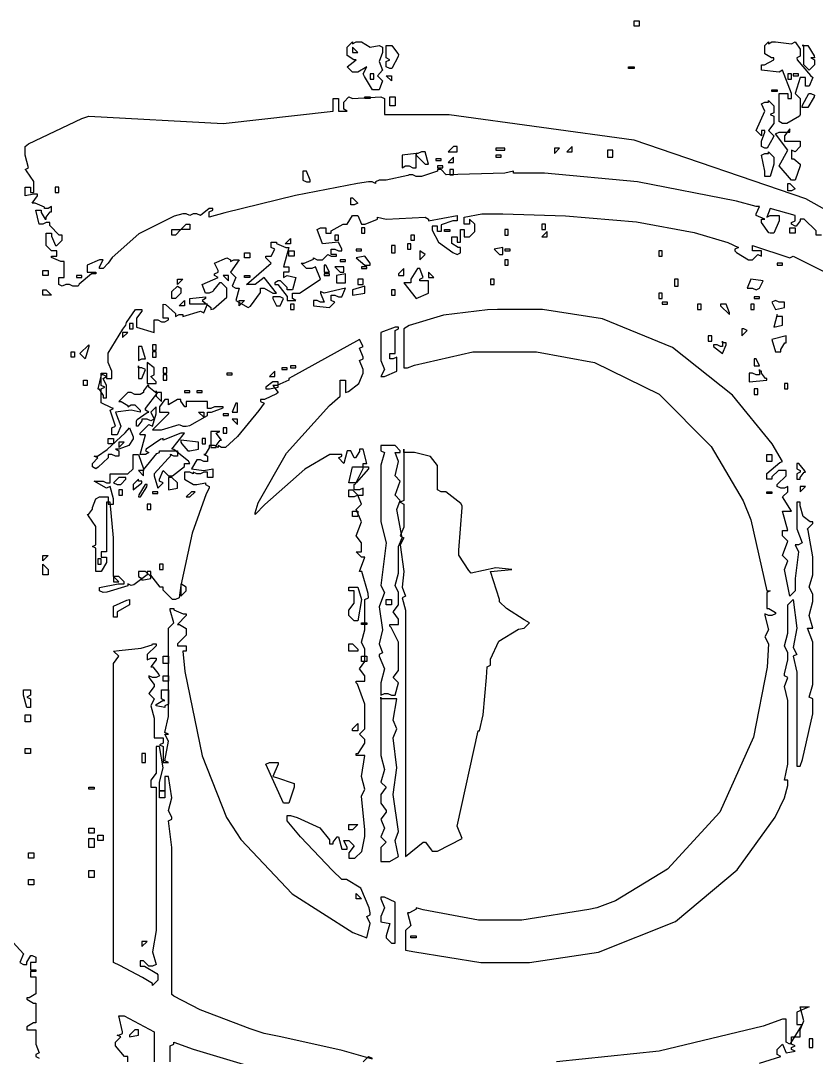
# Model space of a CAD drawing. Extents: x 97 to 264, y 28 to 329.
# Drawn here: x 134.57 to 150.43, y 189.25 to 209.9 of the extents above; entities that cross this region are included whole.
import ezdxf

# ---------------------------------------------------------------- set-up
doc = ezdxf.new("R2010")
doc.units = 0
doc.header["$MEASUREMENT"] = 0

msp = doc.modelspace()

# ---------------------------------------------------------------- linework, layer by layer
at = {"color": 32}
for points in [[(146.792, 209.903), (146.896, 209.903), (146.896, 209.797), (146.792, 209.797), (146.792, 209.903)], [(141.181, 209.48), (141.181, 209.444), (141.252, 209.48), (141.358, 209.48), (141.534, 209.374), (141.71, 209.41), (141.781, 209.374), (141.781, 209.267), (141.71, 209.091), (141.781, 208.915), (141.676, 208.808), (141.781, 208.704), (141.71, 208.528), (141.64, 208.528), (141.578, 208.528), (141.42, 208.792), (141.394, 208.844), (141.464, 208.985), (141.288, 208.88), (141.181, 208.88), (141.075, 208.985), (141.252, 209.127), (141.207, 209.127), (141.075, 209.207), (141.075, 209.233), (141.075, 209.374), (141.181, 209.48)], [(149.472, 209.48), (149.472, 209.444), (149.542, 209.48), (149.614, 209.48), (149.931, 209.444), (150.001, 209.48), (150.107, 209.338), (150.107, 209.197), (150.037, 209.161), (150.045, 209.127), (150.309, 208.81), (150.354, 208.774), (150.283, 208.598), (150.213, 208.598), (150.213, 208.774), (150.107, 208.774), (150.001, 208.456), (150.107, 208.351), (150.107, 208.033), (150.089, 207.998), (149.837, 207.856), (149.754, 207.856), (149.684, 207.892), (149.684, 208.456), (149.86, 208.456), (149.86, 208.351), (149.931, 208.351), (149.931, 208.456), (149.754, 208.915), (149.684, 208.88), (149.331, 208.915), (149.331, 209.021), (149.392, 209.021), (149.578, 209.127), (149.578, 209.161), (149.534, 209.161), (149.401, 209.241), (149.401, 209.267), (149.401, 209.41), (149.472, 209.48)], [(141.181, 209.374), (141.181, 209.267), (141.288, 209.267), (141.181, 209.374)], [(141.853, 209.41), (141.923, 209.41), (141.967, 209.41), (142.081, 209.259), (142.099, 209.233), (142.089, 209.189), (141.964, 208.951), (141.923, 208.951), (141.853, 208.985), (141.853, 209.091), (141.923, 209.127), (141.853, 209.161), (141.853, 209.41)], [(150.143, 209.41), (150.213, 209.41), (150.257, 209.41), (150.38, 209.205), (150.39, 209.161), (150.319, 209.161), (150.39, 209.127), (150.39, 209.021), (150.283, 208.915), (150.177, 209.021), (150.177, 209.41), (150.143, 209.41)], [(141.534, 208.738), (141.604, 208.738), (141.604, 208.844), (141.534, 208.844), (141.534, 208.738)], [(146.685, 208.985), (146.792, 208.985), (146.792, 208.951), (146.685, 208.951), (146.685, 208.985)], [(149.86, 208.738), (149.931, 208.738), (149.931, 208.844), (149.86, 208.844), (149.86, 208.738)], [(149.967, 208.808), (150.071, 208.808), (150.071, 208.844), (149.967, 208.844), (149.967, 208.808)], [(141.853, 208.808), (141.957, 208.808), (141.957, 208.704), (141.853, 208.808)], [(149.542, 208.528), (149.648, 208.528), (149.648, 208.492), (149.542, 208.492), (149.542, 208.528)], [(150.319, 208.456), (150.39, 208.421), (150.38, 208.387), (150.254, 208.175), (150.213, 208.175), (150.143, 208.175), (150.151, 208.219), (150.276, 208.456), (150.319, 208.456)], [(141.428, 208.385), (141.534, 208.385), (141.534, 208.351), (141.428, 208.351), (141.428, 208.385)], [(141.923, 208.385), (142.029, 208.385), (142.029, 208.209), (141.923, 208.209), (141.923, 208.385)], [(149.472, 208.315), (149.578, 208.209), (149.578, 208.069), (149.508, 208.033), (149.578, 207.998), (149.578, 207.856), (149.472, 207.716), (149.578, 207.61), (149.568, 207.575), (149.443, 207.363), (149.401, 207.363), (149.331, 207.397), (149.331, 207.504), (149.401, 207.68), (149.401, 207.716), (149.331, 207.716), (149.331, 207.61), (149.225, 207.716), (149.401, 208.103), (149.331, 208.245), (149.401, 208.279), (149.472, 208.279), (149.472, 208.315)], [(149.895, 207.75), (149.79, 207.61), (149.79, 207.504), (150.107, 207.504), (150.107, 207.397), (150.001, 207.293), (149.931, 207.327), (149.931, 207.151), (149.975, 207.151), (150.107, 207.046), (150.107, 207.01), (150.001, 206.728), (149.931, 206.728), (149.684, 207.01), (149.86, 207.327), (149.614, 207.646), (149.684, 207.68), (149.895, 207.68), (149.895, 207.75)], [(143.087, 207.293), (143.264, 207.293), (143.264, 207.397), (143.192, 207.397), (143.087, 207.293)], [(145.451, 207.293), (145.557, 207.293), (145.557, 207.397), (145.451, 207.293)], [(142.169, 207.221), (142.169, 206.974), (142.24, 207.01), (142.31, 207.01), (142.382, 206.974), (142.452, 206.974), (142.452, 207.257), (142.169, 207.221)], [(142.452, 207.221), (142.628, 207.045), (142.699, 207.045), (142.628, 207.293), (142.558, 207.293), (142.486, 207.257), (142.452, 207.257), (142.452, 207.221)], [(143.087, 207.081), (143.192, 207.081), (143.192, 207.187), (143.087, 207.081)], [(144.04, 207.363), (144.04, 207.327), (144.216, 207.327), (144.216, 207.363), (144.04, 207.363)], [(144.04, 207.187), (144.146, 207.187), (144.146, 207.221), (144.04, 207.221), (144.04, 207.187)], [(145.204, 207.363), (145.204, 207.257), (145.308, 207.363), (145.204, 207.363)], [(146.262, 207.187), (146.367, 207.187), (146.367, 207.327), (146.262, 207.327), (146.262, 207.187)], [(149.472, 207.293), (149.578, 207.187), (149.578, 207.045), (149.508, 206.798), (149.401, 206.798), (149.401, 206.904), (149.331, 207.221), (149.401, 207.257), (149.472, 207.257), (149.472, 207.293)], [(142.839, 207.117), (142.945, 207.117), (142.945, 207.151), (142.839, 207.151), (142.839, 207.117)], [(142.875, 206.974), (142.981, 206.974), (142.981, 207.01), (142.875, 207.01), (142.875, 206.974)], [(140.193, 206.904), (140.193, 206.728), (140.265, 206.692), (140.335, 206.692), (140.335, 206.728), (140.265, 206.904), (140.193, 206.904)], [(143.122, 206.834), (143.192, 206.834), (143.192, 206.94), (143.122, 206.94), (143.122, 206.834)], [(135.254, 206.587), (135.254, 206.481), (135.326, 206.481), (135.326, 206.587), (135.254, 206.587)], [(149.895, 206.658), (150.001, 206.551), (149.931, 206.515), (149.86, 206.515), (149.86, 206.658), (149.895, 206.658)], [(141.181, 206.375), (141.288, 206.269), (141.217, 206.235), (141.147, 206.235), (141.147, 206.375), (141.181, 206.375)], [(137.583, 205.74), (137.76, 205.74), (137.654, 205.633), (137.583, 205.633), (137.583, 205.74)], [(137.866, 205.846), (137.936, 205.846), (137.936, 205.74), (137.76, 205.74), (137.866, 205.846)], [(141.358, 205.669), (141.428, 205.669), (141.428, 205.776), (141.358, 205.776), (141.358, 205.669)], [(143.015, 205.74), (143.122, 205.74), (143.122, 205.705), (143.015, 205.705), (143.015, 205.74)], [(144.216, 205.633), (144.286, 205.633), (144.286, 205.74), (144.216, 205.74), (144.216, 205.633)], [(144.956, 205.74), (145.028, 205.74), (145.028, 205.846), (144.956, 205.846), (144.956, 205.74)], [(149.895, 205.776), (150.001, 205.776), (150.001, 205.669), (149.895, 205.669), (149.895, 205.776)], [(139.947, 205.563), (139.947, 205.457), (139.84, 205.457), (139.947, 205.563)], [(140.829, 205.529), (140.899, 205.529), (140.899, 205.633), (140.829, 205.633), (140.829, 205.529)], [(142.346, 205.529), (142.416, 205.529), (142.416, 205.633), (142.346, 205.633), (142.346, 205.529)], [(144.956, 205.599), (145.062, 205.599), (145.062, 205.705), (144.956, 205.599)], [(139.912, 205.317), (140.017, 205.317), (140.017, 205.21), (139.912, 205.21), (139.912, 205.317)], [(141.252, 205.353), (141.252, 205.317), (141.358, 205.317), (141.358, 205.353), (141.252, 205.353)], [(141.957, 205.281), (142.029, 205.281), (142.029, 205.423), (141.957, 205.423), (141.957, 205.281)], [(142.276, 205.457), (142.276, 205.353), (142.346, 205.353), (142.346, 205.457), (142.276, 205.457)], [(142.522, 205.317), (142.522, 205.14), (142.628, 205.246), (142.522, 205.317)], [(144.004, 205.353), (144.11, 205.246), (144.18, 205.246), (144.18, 205.387), (144.004, 205.353)], [(144.216, 205.317), (144.322, 205.317), (144.322, 205.353), (144.216, 205.353), (144.216, 205.317)], [(147.285, 205.21), (147.355, 205.21), (147.355, 205.317), (147.285, 205.317), (147.285, 205.21)], [(139.03, 205.281), (139.135, 205.281), (139.135, 205.176), (139.03, 205.176), (139.03, 205.281)], [(140.935, 205.104), (141.041, 205.104), (141.041, 205.14), (140.935, 205.14), (140.935, 205.104)], [(141.252, 205.176), (141.428, 205.034), (141.534, 205.034), (141.534, 205.07), (141.428, 205.21), (141.252, 205.176)], [(144.216, 205.034), (144.286, 205.034), (144.286, 205.14), (144.216, 205.14), (144.216, 205.034)], [(135.008, 204.928), (135.114, 204.928), (135.114, 204.823), (135.008, 204.823), (135.008, 204.928)], [(140.618, 205.034), (140.618, 204.894), (140.722, 204.894), (140.652, 205.034), (140.618, 205.034)], [(140.829, 205), (140.935, 204.894), (141.005, 204.894), (141.005, 205), (140.829, 205)], [(141.358, 204.964), (141.464, 204.964), (141.464, 205), (141.358, 205), (141.358, 204.964)], [(142.099, 204.858), (142.099, 204.823), (142.205, 204.823), (142.205, 204.964), (142.099, 204.858)], [(142.205, 204.681), (142.452, 204.365), (142.699, 204.471), (142.699, 204.717), (142.522, 204.717), (142.522, 204.752), (142.592, 204.788), (142.522, 204.964), (142.478, 204.964), (142.346, 204.753), (142.346, 204.681), (142.205, 204.681)], [(149.648, 205.034), (149.754, 205.034), (149.754, 205.07), (149.648, 205.07), (149.648, 205.034)], [(135.679, 204.788), (135.783, 204.788), (135.783, 204.823), (135.679, 204.823), (135.679, 204.788)], [(137.69, 204.752), (137.796, 204.752), (137.69, 204.647), (137.69, 204.752)], [(138.606, 204.823), (138.712, 204.717), (138.712, 204.823), (138.606, 204.823)], [(139.03, 204.823), (139.135, 204.823), (139.135, 204.788), (139.03, 204.788), (139.03, 204.823)], [(140.618, 204.858), (140.618, 204.823), (140.722, 204.823), (140.722, 204.858), (140.618, 204.858)], [(140.865, 204.823), (140.865, 204.681), (141.041, 204.681), (141.041, 204.858), (140.865, 204.823)], [(141.288, 204.647), (141.394, 204.647), (141.394, 204.752), (141.288, 204.752), (141.288, 204.647)], [(142.699, 204.894), (142.699, 204.788), (142.805, 204.788), (142.699, 204.894)], [(143.933, 204.647), (144.004, 204.647), (144.004, 204.752), (143.933, 204.752), (143.933, 204.647)], [(147.602, 204.611), (147.673, 204.611), (147.673, 204.752), (147.602, 204.752), (147.602, 204.611)], [(149.119, 204.752), (149.049, 204.575), (149.155, 204.575), (149.225, 204.541), (149.295, 204.575), (149.365, 204.717), (149.119, 204.752)], [(135.008, 204.541), (135.078, 204.541), (135.184, 204.435), (135.008, 204.435), (135.008, 204.541)], [(137.69, 204.611), (137.76, 204.575), (137.76, 204.471), (137.654, 204.365), (137.583, 204.365), (137.583, 204.505), (137.69, 204.611)], [(140.618, 204.471), (140.546, 204.505), (140.546, 204.471), (140.618, 204.294), (140.546, 204.294), (140.476, 204.329), (140.406, 204.329), (140.406, 204.222), (140.722, 204.188), (140.829, 204.294), (140.758, 204.329), (140.758, 204.435), (140.829, 204.435), (140.899, 204.399), (140.971, 204.399), (141.041, 204.575), (140.618, 204.471)], [(141.181, 204.541), (141.181, 204.435), (141.428, 204.471), (141.428, 204.611), (141.181, 204.541)], [(141.957, 204.435), (142.029, 204.435), (142.029, 204.541), (141.957, 204.541), (141.957, 204.435)], [(137.83, 204.329), (137.83, 204.222), (137.724, 204.222), (137.83, 204.329)], [(138.924, 204.329), (139.03, 204.329), (138.924, 204.222), (138.924, 204.329)], [(139.594, 204.399), (139.594, 204.365), (139.664, 204.222), (139.736, 204.222), (139.806, 204.365), (139.736, 204.399), (139.594, 204.399)], [(147.285, 204.365), (147.355, 204.365), (147.355, 204.471), (147.285, 204.471), (147.285, 204.365)], [(147.355, 204.258), (147.461, 204.258), (147.461, 204.294), (147.355, 204.294), (147.355, 204.258)], [(149.189, 204.365), (149.295, 204.365), (149.295, 204.399), (149.189, 204.399), (149.189, 204.365)], [(149.542, 204.294), (149.614, 204.152), (149.79, 204.188), (149.79, 204.294), (149.684, 204.294), (149.614, 204.329), (149.542, 204.294)], [(139.947, 204.152), (140.017, 204.152), (140.017, 204.258), (139.947, 204.258), (139.947, 204.152)], [(142.205, 203.765), (142.205, 202.988), (142.276, 202.988), (142.416, 203.042), (143.581, 203.306), (143.969, 203.306), (144.463, 203.306), (144.847, 203.306), (146.003, 203.095), (147.293, 202.464), (148.331, 201.417), (148.966, 200.338), (149.119, 199.955), (149.437, 198.544), (149.508, 198.544), (149.437, 198.508), (149.437, 198.191), (149.481, 198.191), (149.614, 198.112), (149.614, 198.085), (149.542, 198.049), (149.472, 198.049), (149.401, 198.085), (149.401, 198.049), (149.472, 197.768), (149.401, 197.626), (149.472, 197.485), (149.447, 197.019), (149.175, 195.628), (148.501, 194.13), (147.457, 192.996), (146.421, 192.364), (146.05, 192.228), (145.89, 192.194), (144.555, 191.981), (144.11, 191.981), (143.695, 191.981), (142.592, 192.184), (142.452, 192.228), (142.452, 192.202), (142.32, 192.123), (142.276, 192.123), (142.346, 191.875), (142.24, 191.771), (142.24, 191.382), (142.425, 191.347), (143.74, 191.135), (144.18, 191.135), (144.25, 191.135), (144.708, 191.135), (146.083, 191.341), (147.616, 191.955), (148.849, 192.982), (149.604, 194.035), (149.79, 194.417), (149.86, 194.663), (149.86, 194.769), (149.79, 194.769), (149.86, 195.086), (149.86, 196.357), (149.79, 196.638), (149.86, 196.814), (149.79, 196.85), (149.79, 196.886), (149.86, 197.167), (149.86, 197.309), (149.79, 197.449), (149.86, 197.696), (149.86, 198.261), (149.967, 198.367), (150.037, 197.802), (149.967, 197.415), (150.037, 197.273), (149.967, 197.239), (150.037, 196.92), (150.037, 195.05), (150.107, 195.05), (150.151, 195.182), (150.354, 196.089), (150.354, 196.391), (150.283, 196.427), (150.354, 196.674), (150.354, 197.52), (150.247, 197.802), (150.354, 197.802), (150.283, 198.049), (150.354, 198.331), (150.354, 198.473), (150.283, 198.614), (150.354, 198.86), (150.354, 199.037), (150.354, 199.223), (150.265, 199.744), (150.247, 199.778), (150.354, 199.885), (150.354, 199.919), (150.306, 199.919), (150.163, 200.021), (150.107, 200.236), (150.107, 200.308), (150.037, 200.308), (150.037, 199.778), (150.143, 199.496), (150.071, 199.46), (150.001, 199.46), (150.071, 199.319), (150.001, 198.79), (150.001, 198.544), (149.895, 198.438), (149.79, 198.967), (149.86, 199.143), (149.754, 199.249), (149.86, 199.532), (149.754, 199.636), (149.754, 199.742), (149.86, 199.742), (149.754, 200.131), (149.931, 200.131), (149.754, 200.414), (149.86, 200.518), (149.86, 200.624), (149.79, 200.59), (149.718, 200.59), (149.648, 200.624), (149.648, 200.66), (149.824, 200.837), (149.824, 200.943), (149.718, 200.943), (149.674, 200.943), (149.542, 200.811), (149.542, 200.767), (149.437, 200.767), (149.437, 200.801), (149.437, 200.881), (149.701, 201.101), (149.754, 201.119), (149.543, 201.473), (148.755, 202.442), (147.557, 203.39), (146.161, 203.962), (144.967, 204.152), (144.569, 204.152), (144.074, 204.152), (143.871, 204.144), (142.994, 204.039), (142.31, 203.827), (142.205, 203.765)], [(148.06, 204.152), (148.131, 204.152), (148.131, 204.258), (148.06, 204.258), (148.06, 204.152)], [(148.519, 204.258), (148.519, 204.222), (148.696, 204.046), (148.696, 204.082), (148.626, 204.258), (148.519, 204.258)], [(149.119, 204.152), (149.189, 204.152), (149.189, 204.258), (149.119, 204.258), (149.119, 204.152)], [(136.737, 203.765), (136.808, 203.765), (136.808, 203.87), (136.737, 203.87), (136.737, 203.765)], [(149.648, 204.046), (149.578, 203.799), (149.754, 203.835), (149.754, 204.012), (149.648, 204.012), (149.648, 204.046)], [(136.595, 203.693), (136.595, 203.589), (136.701, 203.693), (136.595, 203.693)], [(141.746, 203.693), (141.746, 203.13), (141.817, 202.953), (141.746, 202.811), (141.817, 202.811), (142.063, 202.917), (142.063, 203.2), (141.993, 203.164), (141.923, 203.164), (141.923, 203.27), (142.029, 203.27), (142.029, 203.729), (142.099, 203.765), (142.099, 203.799), (142.029, 203.799), (141.746, 203.693)], [(148.942, 203.765), (148.942, 203.623), (149.049, 203.729), (148.978, 203.765), (148.942, 203.765)], [(148.273, 203.517), (148.343, 203.517), (148.343, 203.623), (148.273, 203.623), (148.273, 203.517)], [(148.555, 203.517), (148.555, 203.412), (148.519, 203.412), (148.449, 203.447), (148.379, 203.447), (148.379, 203.412), (148.555, 203.27), (148.626, 203.447), (148.626, 203.483), (148.555, 203.483), (148.555, 203.517)], [(149.542, 203.553), (149.614, 203.306), (149.718, 203.306), (149.718, 203.35), (149.797, 203.483), (149.824, 203.483), (149.824, 203.623), (149.542, 203.553)], [(135.573, 203.306), (135.643, 203.306), (135.643, 203.2), (135.573, 203.2), (135.573, 203.306)], [(135.926, 203.447), (135.926, 203.412), (135.855, 203.164), (135.749, 203.27), (135.926, 203.447)], [(136.914, 203.412), (136.914, 203.13), (136.984, 203.164), (137.054, 203.164), (136.984, 203.412), (136.914, 203.412)], [(137.195, 203.34), (137.267, 203.34), (137.267, 203.447), (137.195, 203.447), (137.195, 203.34)], [(137.195, 203.2), (137.267, 203.2), (137.267, 203.306), (137.195, 203.306), (137.195, 203.2)], [(137.09, 203.094), (137.09, 202.671), (137.267, 202.671), (137.267, 202.707), (137.16, 202.811), (137.231, 202.847), (137.231, 202.988), (137.09, 203.094)], [(149.189, 203.164), (149.189, 203.024), (149.295, 203.024), (149.225, 203.164), (149.189, 203.164)], [(136.172, 202.847), (136.102, 202.565), (136.128, 202.565), (136.208, 202.432), (136.208, 202.388), (136.278, 202.388), (136.278, 202.635), (136.208, 202.777), (136.278, 202.811), (136.208, 202.847), (136.172, 202.847)], [(136.914, 203.024), (136.914, 202.777), (136.984, 202.777), (137.054, 202.953), (136.984, 202.988), (136.914, 202.988), (136.914, 203.024)], [(137.407, 202.883), (137.477, 202.883), (137.477, 202.988), (137.407, 202.988), (137.407, 202.883)], [(137.407, 202.741), (137.477, 202.741), (137.477, 202.847), (137.407, 202.847), (137.407, 202.741)], [(138.678, 202.847), (138.782, 202.847), (138.782, 202.883), (138.678, 202.883), (138.678, 202.847)], [(139.524, 202.811), (139.63, 202.811), (139.63, 202.917), (139.524, 202.811)], [(139.77, 202.953), (139.876, 202.953), (139.876, 202.988), (139.77, 202.988), (139.77, 202.953)], [(139.947, 202.988), (140.053, 202.988), (140.053, 203.024), (139.947, 203.024), (139.947, 202.988)], [(149.295, 202.953), (149.295, 202.847), (149.225, 202.847), (149.155, 202.883), (149.085, 202.883), (149.085, 202.707), (149.437, 202.741), (149.437, 202.777), (149.41, 202.777), (149.331, 202.883), (149.331, 202.917), (149.295, 202.917), (149.295, 202.953)], [(135.819, 202.741), (135.89, 202.741), (135.89, 202.635), (135.819, 202.635), (135.819, 202.741)], [(139.453, 202.601), (139.453, 202.565), (139.524, 202.565), (139.7, 202.601), (139.7, 202.707), (139.594, 202.707), (139.453, 202.601)], [(149.79, 202.565), (149.86, 202.565), (149.86, 202.671), (149.79, 202.671), (149.79, 202.565)], [(137.267, 202.53), (137.267, 202.424), (137.371, 202.318), (137.371, 202.494), (137.267, 202.494), (137.267, 202.53)], [(137.83, 202.53), (137.83, 202.494), (137.936, 202.494), (137.936, 202.53), (137.83, 202.53)], [(138.077, 202.53), (138.077, 202.494), (138.183, 202.494), (138.183, 202.53), (138.077, 202.53)], [(149.189, 202.565), (149.189, 202.458), (149.261, 202.458), (149.261, 202.565), (149.189, 202.565)], [(137.337, 202.212), (137.337, 202.106), (137.513, 202.106), (137.513, 202.071), (137.195, 201.753), (137.371, 201.753), (137.724, 201.859), (137.796, 201.825), (137.866, 201.825), (137.936, 201.834), (138.289, 202.038), (138.289, 202.106), (138.368, 202.106), (138.606, 202.186), (138.606, 202.212), (138.429, 202.212), (138.359, 202.178), (138.289, 202.178), (138.289, 202.318), (137.866, 202.318), (137.866, 202.212), (137.838, 202.212), (137.76, 202.319), (137.76, 202.354), (137.69, 202.354), (137.513, 202.248), (137.513, 202.354), (137.443, 202.354), (137.337, 202.212)], [(138.854, 202.282), (138.782, 202.106), (138.888, 202.106), (138.888, 202.282), (138.854, 202.282)], [(138.113, 202.106), (138.219, 202.106), (138.219, 202.001), (138.113, 202.106)], [(138.606, 202.035), (138.712, 202.035), (138.712, 202.071), (138.606, 202.071), (138.606, 202.035)], [(138.782, 201.965), (138.888, 201.859), (138.888, 201.965), (138.782, 201.965)], [(136.737, 201.789), (136.808, 201.613), (136.808, 201.57), (136.724, 201.438), (136.521, 201.366), (136.455, 201.366), (136.525, 201.33), (136.525, 201.224), (136.455, 201.224), (136.385, 201.26), (136.313, 201.26), (136.313, 201.19), (136.11, 201.005), (136.066, 200.977), (135.996, 201.013), (135.996, 201.083), (136.102, 201.19), (136.032, 201.224), (136.096, 201.224), (136.291, 201.362), (136.649, 201.693), (136.737, 201.789)], [(138.359, 201.719), (138.359, 201.4), (138.465, 201.4), (138.465, 201.436), (138.544, 201.542), (138.571, 201.542), (138.465, 201.683), (138.535, 201.719), (138.359, 201.719)], [(138.606, 201.683), (138.678, 201.683), (138.678, 201.789), (138.606, 201.789), (138.606, 201.683)], [(136.313, 201.577), (136.419, 201.577), (136.419, 201.472), (136.313, 201.472), (136.313, 201.577)], [(136.525, 201.506), (136.525, 201.4), (136.631, 201.506), (136.525, 201.506)], [(137.76, 201.542), (137.76, 201.506), (137.776, 201.472), (137.896, 201.33), (137.936, 201.33), (138.113, 201.366), (138.113, 201.506), (137.76, 201.542)], [(138.183, 201.472), (138.253, 201.472), (138.253, 201.577), (138.183, 201.577), (138.183, 201.472)], [(141.746, 201.366), (141.746, 201.33), (141.817, 201.296), (141.746, 201.047), (141.746, 199.919), (141.853, 199.496), (141.746, 198.65), (141.817, 198.508), (141.71, 198.225), (141.781, 197.768), (141.71, 197.485), (141.781, 197.309), (141.71, 197.273), (141.71, 197.239), (141.817, 196.99), (141.746, 196.71), (141.746, 196.461), (141.817, 196.497), (141.887, 196.497), (141.957, 196.461), (142.029, 196.461), (142.099, 196.71), (141.993, 196.814), (142.099, 196.956), (142.099, 197.415), (142.099, 197.521), (141.949, 197.812), (141.923, 197.838), (141.923, 197.872), (142.099, 197.872), (142.099, 197.979), (141.993, 198.121), (142.099, 198.261), (142.099, 198.508), (142.029, 198.65), (142.099, 198.896), (142.099, 199.426), (142.169, 199.602), (142.063, 200.165), (142.133, 200.342), (142.029, 200.448), (142.133, 200.731), (142.029, 200.837), (142.099, 201.119), (142.029, 201.296), (142.133, 201.296), (142.133, 201.33), (142.029, 201.436), (141.746, 201.436), (141.746, 201.366)], [(142.205, 201.366), (142.205, 200.342), (142.133, 200.308), (142.205, 200.272), (142.205, 199.813), (142.133, 199.636), (142.205, 199.602), (142.133, 199.46), (142.205, 198.931), (142.169, 198.614), (142.24, 198.438), (142.169, 198.402), (142.24, 198.155), (142.24, 193.252), (142.592, 193.535), (142.637, 193.535), (142.751, 193.384), (142.769, 193.358), (142.875, 193.358), (143.368, 193.605), (143.264, 193.851), (143.687, 195.756), (143.711, 195.756), (143.787, 196.074), (143.853, 196.815), (143.863, 197.026), (143.933, 197.062), (143.933, 197.182), (144.096, 197.538), (144.489, 197.776), (144.603, 197.802), (144.709, 197.908), (144.603, 197.962), (144.25, 198.192), (144.11, 198.325), (144.11, 198.367), (143.933, 198.931), (144.356, 198.967), (144.04, 199.003), (143.545, 198.896), (143.5, 198.95), (143.298, 199.255), (143.298, 199.355), (143.368, 200.201), (143.368, 200.237), (143.342, 200.281), (143.044, 200.518), (142.945, 200.518), (142.875, 200.554), (142.875, 200.977), (142.875, 201.038), (142.737, 201.217), (142.416, 201.296), (142.31, 201.296), (142.205, 201.296), (142.205, 201.366)], [(149.437, 201.26), (149.542, 201.26), (149.542, 201.119), (149.437, 201.119), (149.437, 201.26)], [(141.181, 201.013), (141.5, 201.013), (141.5, 200.977), (141.252, 200.695), (141.111, 200.695), (141.181, 201.013)], [(150.037, 201.083), (150.037, 200.977), (150.107, 200.943), (150.107, 200.907), (150.037, 200.871), (150.037, 200.767), (150.107, 200.767), (150.107, 200.802), (150.186, 200.907), (150.213, 200.907), (150.195, 200.934), (150.075, 201.083), (150.037, 201.083)], [(136.419, 200.695), (136.489, 200.66), (136.561, 200.66), (136.665, 200.767), (136.665, 200.801), (136.525, 200.801), (136.419, 200.695)], [(136.914, 200.767), (136.808, 200.66), (136.808, 200.554), (136.984, 200.695), (136.984, 200.731), (136.914, 200.731), (136.914, 200.767)], [(137.513, 200.801), (137.513, 200.554), (137.69, 200.59), (137.69, 200.695), (137.583, 200.801), (137.513, 200.801)], [(136.914, 200.414), (136.958, 200.414), (137.08, 200.616), (137.09, 200.66), (137.046, 200.66), (136.922, 200.458), (136.914, 200.414)], [(150.107, 200.624), (150.107, 200.518), (150.213, 200.624), (150.107, 200.624)], [(136.525, 200.448), (136.595, 200.448), (136.595, 200.554), (136.525, 200.554), (136.525, 200.448)], [(137.195, 200.484), (137.301, 200.484), (137.301, 200.518), (137.195, 200.518), (137.195, 200.484)], [(137.866, 200.414), (137.936, 200.414), (138.042, 200.518), (137.972, 200.518), (137.866, 200.414)], [(141.111, 200.554), (141.181, 200.554), (141.288, 200.448), (141.217, 200.414), (141.111, 200.414), (141.111, 200.554)], [(149.437, 200.518), (149.542, 200.518), (149.542, 200.484), (149.437, 200.484), (149.437, 200.518)], [(137.09, 200.165), (137.16, 200.165), (137.16, 200.272), (137.09, 200.272), (137.09, 200.165)], [(141.181, 200.131), (141.288, 200.131), (141.288, 200.025), (141.181, 200.025), (141.181, 200.131)], [(135.008, 199.249), (135.114, 199.249), (135.008, 199.143), (135.008, 199.249)], [(136.102, 199.073), (136.172, 199.073), (136.172, 199.179), (136.102, 199.179), (136.102, 199.073)], [(135.008, 199.073), (135.114, 198.967), (135.114, 198.86), (135.008, 198.86), (135.008, 199.073)], [(136.914, 198.931), (136.914, 198.826), (136.984, 198.79), (136.984, 198.754), (137.16, 198.79), (137.16, 198.826), (137.054, 198.931), (136.914, 198.931)], [(137.337, 198.967), (137.407, 198.967), (137.407, 199.073), (137.337, 199.073), (137.337, 198.967)], [(137.76, 198.684), (137.76, 198.438), (137.866, 198.544), (137.866, 198.614), (137.76, 198.684)], [(141.111, 198.614), (141.288, 198.614), (141.358, 198.367), (141.288, 197.944), (141.217, 197.944), (141.111, 198.049), (141.111, 198.155), (141.217, 198.297), (141.217, 198.544), (141.111, 198.544), (141.111, 198.614)], [(136.737, 198.367), (136.737, 198.261), (136.489, 198.121), (136.489, 198.015), (136.419, 198.015), (136.419, 198.191), (136.419, 198.235), (136.683, 198.359), (136.737, 198.367)], [(141.853, 198.367), (141.957, 198.367), (141.957, 198.261), (141.853, 198.261), (141.853, 198.367)], [(141.358, 197.908), (141.464, 197.908), (141.464, 197.872), (141.358, 197.872), (141.358, 197.908)], [(141.111, 197.485), (141.181, 197.485), (141.288, 197.379), (141.288, 197.343), (141.111, 197.343), (141.111, 197.485)], [(137.407, 197.239), (137.513, 197.239), (137.513, 197.097), (137.407, 197.097), (137.407, 197.239)], [(141.358, 197.239), (141.464, 197.239), (141.464, 197.133), (141.358, 197.133), (141.358, 197.239)], [(137.407, 196.85), (137.513, 196.85), (137.513, 196.744), (137.407, 196.744), (137.407, 196.85)], [(134.655, 196.567), (134.761, 196.567), (134.761, 196.461), (134.691, 196.427), (134.761, 196.391), (134.761, 196.215), (134.691, 196.215), (134.621, 196.461), (134.621, 196.567), (134.655, 196.567)], [(137.407, 196.567), (137.513, 196.567), (137.513, 196.285), (137.443, 196.251), (137.443, 196.215), (137.267, 196.251), (137.267, 196.278), (137.399, 196.357), (137.443, 196.357), (137.371, 196.391), (137.371, 196.567), (137.407, 196.567)], [(141.746, 196.427), (141.746, 195.263), (141.817, 194.98), (141.746, 194.733), (141.853, 194.627), (141.746, 194.487), (141.746, 194.31), (141.853, 194.168), (141.853, 194.134), (141.746, 193.992), (141.817, 193.815), (141.746, 193.639), (141.853, 193.535), (141.746, 193.428), (141.746, 193.146), (141.923, 193.146), (142.099, 193.252), (142.029, 193.569), (142.099, 193.745), (141.993, 194.487), (142.063, 195.016), (141.993, 195.615), (142.063, 195.792), (141.993, 195.968), (142.063, 196.391), (141.746, 196.391), (141.746, 196.427)], [(134.655, 196.074), (134.761, 196.074), (134.761, 195.932), (134.655, 195.932), (134.655, 196.074)], [(141.288, 195.898), (141.288, 195.756), (141.181, 195.756), (141.181, 195.792), (141.288, 195.898)], [(134.655, 195.403), (134.761, 195.403), (134.761, 195.298), (134.655, 195.298), (134.655, 195.403)], [(136.984, 195.122), (137.054, 195.122), (137.054, 195.298), (136.984, 195.298), (136.984, 195.122)], [(139.7, 195.122), (139.7, 195.086), (139.594, 194.84), (139.664, 194.823), (140.017, 194.703), (140.017, 194.663), (140.017, 194.627), (139.912, 194.31), (139.806, 194.31), (139.453, 195.086), (139.524, 195.122), (139.7, 195.122)], [(135.926, 194.627), (136.032, 194.627), (136.032, 194.593), (135.926, 194.593), (135.926, 194.627)], [(137.337, 194.557), (137.443, 194.557), (137.443, 194.417), (137.337, 194.417), (137.337, 194.557)], [(135.926, 193.815), (136.032, 193.815), (136.032, 193.711), (135.926, 193.711), (135.926, 193.815)], [(141.111, 193.887), (141.288, 193.887), (141.181, 193.781), (141.111, 193.781), (141.111, 193.887)], [(135.926, 193.605), (136.032, 193.605), (136.032, 193.428), (135.926, 193.428), (135.926, 193.605)], [(136.102, 193.675), (136.208, 193.675), (136.208, 193.569), (136.102, 193.569), (136.102, 193.675)], [(134.725, 193.322), (134.831, 193.322), (134.831, 193.216), (134.725, 193.216), (134.725, 193.322)], [(135.926, 192.969), (136.032, 192.969), (136.032, 192.829), (135.926, 192.829), (135.926, 192.969)], [(134.725, 192.793), (134.831, 192.793), (134.831, 192.687), (134.725, 192.687), (134.725, 192.793)], [(141.252, 192.51), (141.358, 192.404), (141.252, 192.404), (141.252, 192.51)], [(141.746, 192.44), (141.746, 192.404), (141.817, 192.228), (141.746, 192.052), (141.746, 191.947), (141.923, 191.911), (141.853, 191.665), (141.853, 191.629), (141.957, 191.522), (142.029, 191.522), (142.029, 192.3), (142.029, 192.336), (141.817, 192.44), (141.746, 192.44)], [(136.984, 191.558), (136.984, 191.452), (137.09, 191.558), (136.984, 191.558)], [(142.346, 191.665), (142.452, 191.665), (142.452, 191.629), (142.346, 191.629), (142.346, 191.665)], [(136.737, 189.688), (136.737, 189.654), (136.914, 189.688), (136.914, 189.794), (136.842, 189.794), (136.737, 189.688)], [(150.283, 189.442), (150.354, 189.442), (150.354, 189.618), (150.283, 189.618), (150.283, 189.442)]]:
    msp.add_lwpolyline(points, close=True, dxfattribs=at)
for points in [[(150.53, 205.633), (150.424, 205.633), (150.424, 205.714), (150.186, 205.952), (150.107, 205.952), (150.107, 205.917), (150.027, 205.81), (150.001, 205.81), (149.931, 205.846), (149.931, 205.882), (150.001, 205.916), (150.001, 206.022), (149.508, 206.163), (149.437, 205.986), (149.508, 206.022), (149.684, 206.022), (149.684, 205.916), (149.578, 205.669), (149.508, 205.669), (149.48, 205.679), (149.331, 205.884), (149.331, 205.952), (149.401, 205.952), (149.225, 206.022), (149.225, 206.058), (149.295, 206.199), (149.225, 206.199), (148.836, 206.305), (146.862, 206.693), (145.01, 206.868), (144.392, 206.868), (144.392, 206.904), (144.216, 206.868), (143.051, 206.834), (142.945, 206.94), (142.875, 206.94), (142.875, 206.906), (142.557, 206.798), (142.452, 206.798), (142.382, 206.834), (142.31, 206.834), (142.284, 206.817), (141.854, 206.728), (141.71, 206.728), (141.64, 206.692), (141.64, 206.658), (141.57, 206.692), (141.5, 206.692), (141.279, 206.658), (140.045, 206.419), (138.634, 206.074), (138.325, 205.986), (138.325, 206.092), (138.395, 206.128), (138.395, 206.163), (138.325, 206.163), (138.148, 206.022), (138.077, 206.058), (138.006, 206.058), (137.936, 206.022), (137.866, 206.058), (137.796, 206.058), (137.627, 206.006), (136.922, 205.657), (136.391, 205.186), (136.313, 205.07), (136.208, 204.964), (136.136, 204.964), (136.136, 205), (136.208, 205.14), (136.136, 205.14), (135.89, 205.034), (135.89, 204.894), (136.066, 204.894), (136.066, 204.858), (135.978, 204.858), (135.73, 204.655), (135.713, 204.611), (135.607, 204.611), (135.537, 204.647), (135.467, 204.647), (135.396, 204.611), (135.326, 204.647), (135.326, 204.788), (135.431, 204.788), (135.431, 205.104), (135.369, 205.104), (135.184, 205.184), (135.184, 205.21), (135.29, 205.21), (135.29, 205.317), (135.184, 205.317), (135.078, 205.423), (135.078, 205.669), (135.184, 205.669), (135.184, 205.609), (135.263, 205.423), (135.29, 205.423), (135.396, 205.529), (135.396, 205.633), (135.334, 205.633), (135.15, 205.82), (135.15, 205.882), (135.078, 205.882), (135.008, 205.846), (134.938, 205.846), (134.867, 206.128), (134.973, 206.128), (134.973, 206.084), (135.052, 205.952), (135.078, 205.952), (135.078, 205.988), (135.157, 206.092), (135.184, 206.092), (135.184, 206.199), (135.114, 206.163), (135.044, 206.163), (135.044, 206.19), (134.857, 206.269), (134.797, 206.269), (134.902, 206.411), (134.902, 206.445), (134.831, 206.445), (134.655, 206.411), (134.655, 206.587), (134.761, 206.587), (134.761, 206.481), (134.831, 206.481), (134.831, 206.622), (134.831, 206.702), (134.681, 206.914), (134.655, 206.94), (134.725, 206.974), (134.655, 207.221), (134.655, 207.397), (134.725, 207.451), (135.783, 207.954), (135.926, 207.998), (138.606, 207.856), (140.794, 208.103), (140.794, 208.351), (140.899, 208.351), (140.899, 208.103), (141.075, 208.103), (141.005, 208.139), (141.005, 208.279), (141.111, 208.385), (141.181, 208.351), (141.746, 208.385), (141.746, 208.385), (141.817, 208.351), (141.817, 208.033), (141.887, 208.033), (143.111, 208.033), (146.786, 207.531), (150.212, 206.358), (150.813, 206.022)], [(141.578, 189.213), (140.973, 189.381), (139.752, 189.654), (139.417, 189.724), (139.143, 189.812), (138.143, 190.193), (137.618, 190.465), (137.583, 190.5), (137.583, 193.428), (137.513, 193.958), (137.583, 193.992), (137.583, 194.028), (137.513, 194.168), (137.583, 194.417), (137.513, 194.84), (137.443, 194.84), (137.443, 194.557), (137.337, 194.557), (137.337, 194.733), (137.407, 195.016), (137.337, 195.439), (137.267, 195.439), (137.267, 194.91), (137.16, 194.769), (137.16, 194.627), (137.267, 194.627), (137.267, 191.771), (137.195, 191.346), (137.267, 191.099), (137.195, 191.065), (137.124, 191.065), (137.018, 191.17), (136.948, 191.17), (136.948, 191.065), (137.036, 191.065), (137.283, 190.915), (137.301, 190.889), (137.301, 190.783), (137.195, 190.676), (137.195, 190.718), (136.992, 190.84), (136.542, 191.075), (136.419, 191.135), (136.419, 197.097), (136.525, 197.239), (136.419, 197.343), (136.533, 197.353), (136.966, 197.402), (137.185, 197.469), (137.195, 197.485), (137.267, 197.485), (137.267, 197.449), (137.09, 197.273), (137.09, 197.167), (137.16, 197.203), (137.267, 197.203), (137.267, 197.167), (137.16, 197.026), (137.204, 197.026), (137.319, 196.878), (137.337, 196.85), (137.267, 196.814), (137.195, 196.814), (137.124, 196.85), (137.124, 196.814), (137.231, 196.674), (137.231, 196.638), (137.124, 196.497), (137.231, 196.391), (137.16, 196.251), (137.231, 196.004), (137.231, 195.615), (137.407, 195.615), (137.407, 195.509), (137.337, 195.475), (137.407, 195.439), (137.407, 195.122), (137.513, 195.122), (137.443, 195.156), (137.513, 195.545), (137.443, 195.685), (137.513, 195.685), (137.443, 195.721), (137.513, 196.038), (137.513, 197.802), (137.619, 197.908), (137.547, 198.155), (137.547, 198.191), (137.619, 198.191), (137.619, 198.165), (137.804, 198.085), (137.866, 198.085), (137.866, 198.049), (137.69, 197.872), (137.734, 197.872), (137.866, 197.794), (137.866, 197.768), (137.866, 197.662), (137.69, 197.485), (137.69, 197.449), (137.866, 197.449), (137.866, 197.343), (137.796, 197.343), (137.84, 196.938), (138.183, 195.254), (138.668, 194.028), (138.782, 193.851), (138.958, 193.587), (139.977, 192.502), (141.19, 191.735), (141.464, 191.629), (141.534, 191.911), (141.464, 192.052), (141.534, 192.088), (141.534, 192.123), (141.516, 192.229), (141.344, 192.618), (141.063, 192.793), (140.971, 192.793), (140.784, 192.969), (140.145, 193.64), (139.876, 193.959), (139.876, 194.064), (139.947, 194.064), (140.079, 194.029), (140.532, 193.821), (140.722, 193.58), (140.722, 193.499), (140.794, 193.499), (140.794, 193.535), (140.873, 193.639), (140.899, 193.639), (140.971, 193.392), (141.075, 193.392), (141.075, 193.428), (141.005, 193.569), (141.111, 193.569), (141.217, 193.463), (141.111, 193.322), (141.111, 193.216), (141.181, 193.216), (141.228, 193.216), (141.37, 193.348), (141.428, 193.646), (141.428, 193.745), (141.428, 193.781), (141.358, 194.451), (141.428, 194.593), (141.358, 194.84), (141.428, 195.263), (141.252, 195.263), (141.252, 195.298), (141.296, 195.298), (141.428, 195.509), (141.428, 195.579), (141.323, 195.685), (141.428, 195.792), (141.428, 196.144), (141.428, 196.286), (141.278, 196.683), (141.252, 196.71), (141.252, 196.744), (141.428, 196.744), (141.428, 196.85), (141.323, 196.99), (141.428, 197.133), (141.428, 197.379), (141.358, 197.52), (141.428, 197.768), (141.428, 198.367), (141.5, 198.402), (141.49, 198.49), (141.365, 198.931), (141.323, 198.931), (141.428, 199.213), (141.358, 199.213), (141.252, 199.319), (141.358, 199.319), (141.358, 199.496), (141.252, 199.636), (141.358, 199.919), (141.252, 200.165), (141.358, 200.272), (141.288, 200.448), (141.394, 200.448), (141.394, 200.59), (141.323, 200.554), (141.217, 200.554), (141.217, 200.66), (141.243, 200.678), (141.394, 200.983), (141.394, 201.083), (141.464, 201.083), (141.394, 201.366), (141.323, 201.366), (141.323, 201.322), (141.243, 201.19), (141.217, 201.19), (141.147, 201.33), (141.075, 201.33), (141.005, 201.083), (140.899, 201.19), (140.971, 201.224), (140.971, 201.26), (140.899, 201.26), (140.731, 201.26), (140.228, 200.965), (139.434, 200.263), (139.241, 200.061), (139.241, 200.095), (139.302, 200.299), (139.863, 201.287), (140.722, 202.239), (140.935, 202.424), (140.935, 202.741), (141.041, 202.741), (141.041, 202.494), (141.102, 202.512), (141.31, 202.671), (141.394, 202.883), (141.394, 202.953), (141.323, 203.13), (141.394, 203.164), (141.394, 203.2), (141.323, 203.376), (141.394, 203.412), (141.323, 203.553), (139.983, 202.811), (139.912, 202.777), (139.912, 202.742), (139.672, 202.635), (139.594, 202.635), (139.7, 202.494), (139.664, 202.468), (139.426, 202.354), (139.347, 202.354), (139.347, 202.318), (139.417, 202.282), (139.311, 202.134), (138.888, 201.617), (138.65, 201.4), (138.571, 201.4), (138.501, 201.436), (138.501, 201.4), (138.429, 201.436), (138.325, 201.436), (138.325, 201.392), (138.245, 201.26), (138.219, 201.26), (138.289, 201.224), (138.289, 201.119), (138.219, 201.119), (138.148, 201.154), (138.077, 201.154), (137.972, 200.977), (138.219, 200.943), (138.395, 200.977), (138.395, 200.801), (138.289, 200.801), (138.289, 200.907), (138.219, 200.907), (138.148, 200.871), (138.077, 200.871), (138.006, 200.907), (138.006, 200.871), (137.936, 200.907), (137.83, 200.907), (137.83, 200.801), (137.83, 200.767), (138.015, 200.66), (138.077, 200.66), (138.253, 200.695), (138.253, 200.66), (138.325, 200.624), (138.325, 200.59), (138.263, 200.475), (137.984, 199.694), (137.758, 198.65), (137.724, 198.402), (137.654, 198.367), (137.591, 198.367), (137.407, 198.553), (137.407, 198.614), (137.345, 198.614), (137.16, 198.852), (137.16, 198.931), (137.09, 198.931), (137.09, 198.86), (136.824, 198.659), (136.772, 198.65), (136.701, 198.684), (136.701, 198.64), (136.287, 198.518), (136.208, 198.508), (136.136, 198.544), (136.136, 198.578), (136.136, 198.606), (136.507, 198.684), (136.631, 198.684), (136.631, 198.72), (136.525, 198.826), (136.419, 198.826), (136.419, 198.72), (136.525, 198.72), (136.419, 198.826), (136.419, 199.602), (136.349, 200.308), (136.278, 200.308), (136.278, 199.319), (136.172, 199.319), (136.172, 199.213), (136.278, 199.213), (136.278, 199.107), (136.172, 198.931), (136.066, 198.931), (136.066, 199.39), (135.996, 199.426), (136.066, 199.46), (136.066, 199.742), (136.066, 199.823), (135.916, 200.035), (135.89, 200.061), (135.916, 200.061), (135.996, 200.167), (135.996, 200.201), (136.066, 200.378), (136.136, 200.414), (136.313, 200.414), (136.313, 200.272), (136.419, 200.272), (136.419, 200.378), (136.349, 200.624), (136.278, 200.59), (136.032, 200.731), (136.208, 200.731), (136.278, 200.695), (136.349, 200.695), (136.349, 200.871), (136.701, 200.871), (136.808, 200.977), (136.808, 201.26), (136.914, 201.26), (137.018, 200.977), (137.018, 200.943), (136.914, 200.943), (137.018, 200.837), (137.018, 200.952), (137.283, 201.278), (137.337, 201.296), (137.337, 201.33), (137.69, 201.33), (137.69, 201.224), (137.619, 201.224), (137.547, 201.26), (137.583, 201.26), (137.231, 200.871), (137.231, 200.837), (137.301, 200.59), (137.407, 200.695), (137.337, 200.731), (137.337, 200.767), (137.407, 200.943), (137.513, 200.837), (137.591, 200.837), (137.83, 201.023), (137.83, 201.083), (137.936, 201.083), (137.909, 201.127), (137.618, 201.357), (137.583, 201.366), (137.83, 201.683), (137.76, 201.683), (137.407, 201.542), (137.407, 201.577), (137.363, 201.568), (137.071, 201.366), (137.054, 201.33), (137.124, 201.296), (137.054, 201.26), (136.948, 201.26), (137.054, 201.648), (136.948, 201.648), (136.948, 201.683), (137.124, 201.859), (137.195, 201.825), (137.267, 202.071), (137.267, 202.212), (137.16, 202.106), (137.231, 201.965), (137.16, 201.929), (137.09, 201.965), (136.984, 201.965), (136.984, 201.931), (136.904, 201.825), (136.878, 201.825), (136.878, 201.929), (136.886, 201.957), (137.089, 202.098), (137.124, 202.106), (137.054, 202.142), (137.054, 202.178), (137.301, 202.494), (137.257, 202.494), (137.124, 202.601), (137.124, 202.635), (137.097, 202.635), (137.018, 202.53), (137.018, 202.494), (136.948, 202.458), (136.842, 202.458), (136.772, 202.494), (136.701, 202.494), (136.525, 202.318), (136.569, 202.318), (136.701, 202.239), (136.701, 202.212), (136.772, 202.248), (136.842, 202.248), (136.948, 202.142), (136.948, 202.106), (136.772, 202.142), (136.455, 202.106), (136.561, 201.825), (136.489, 201.648), (136.385, 201.648), (136.385, 201.789), (136.455, 201.825), (136.349, 202.142), (136.419, 202.178), (136.375, 202.187), (136.172, 202.286), (136.172, 202.318), (136.172, 202.565), (136.242, 202.601), (136.172, 202.635), (136.172, 202.883), (136.278, 202.883), (136.278, 202.777), (136.385, 202.777), (136.385, 202.917), (136.313, 203.094), (136.313, 203.28), (136.604, 203.757), (136.665, 203.835), (136.674, 203.889), (136.853, 204.152), (136.914, 204.152), (136.984, 204.152), (136.984, 204.118), (136.878, 203.976), (136.878, 203.799), (137.231, 203.693), (137.231, 203.942), (137.301, 203.942), (137.371, 203.906), (137.443, 203.906), (137.513, 203.942), (137.513, 203.976), (137.407, 203.976), (137.407, 204.258), (137.451, 204.25), (137.654, 204.072), (137.654, 204.012), (137.724, 204.046), (137.796, 204.046), (137.796, 204.012), (138.148, 204.118), (138.219, 204.082), (138.289, 204.258), (137.936, 204.258), (137.936, 204.365), (138.253, 204.399), (138.253, 204.365), (138.183, 204.329), (138.359, 204.188), (138.359, 204.152), (138.412, 204.162), (138.678, 204.393), (138.678, 204.471), (138.678, 204.575), (138.571, 204.681), (138.527, 204.681), (138.412, 204.532), (138.395, 204.505), (138.325, 204.471), (138.253, 204.471), (138.183, 204.647), (138.501, 204.788), (138.429, 204.823), (138.429, 204.858), (138.501, 204.894), (138.501, 204.928), (138.429, 205.07), (138.678, 205.176), (138.748, 205.14), (138.748, 205.104), (138.818, 205.14), (138.924, 205.14), (138.748, 204.894), (138.854, 204.788), (138.782, 204.611), (138.854, 204.575), (138.924, 204.575), (138.854, 204.329), (139.101, 204.188), (139.145, 204.216), (139.347, 204.486), (139.347, 204.575), (139.417, 204.575), (139.594, 204.471), (139.664, 204.471), (139.417, 204.788), (139.241, 204.647), (139.065, 204.647), (139.56, 205.07), (139.453, 205.176), (139.453, 205.21), (139.56, 205.21), (139.63, 205.353), (139.56, 205.387), (139.56, 205.493), (139.664, 205.493), (139.664, 205.467), (139.85, 205.387), (139.912, 205.387), (139.806, 205), (139.912, 205), (139.912, 204.894), (139.806, 204.894), (139.806, 204.788), (139.876, 204.823), (140.053, 204.788), (139.983, 204.541), (139.876, 204.541), (139.876, 204.585), (139.744, 204.717), (139.7, 204.717), (139.63, 204.681), (139.63, 204.647), (139.69, 204.647), (139.876, 204.409), (139.876, 204.329), (140.053, 204.329), (139.983, 204.365), (139.983, 204.471), (140.123, 204.471), (140.476, 204.707), (140.546, 204.752), (140.442, 205), (140.37, 204.964), (140.265, 204.964), (140.159, 205.07), (140.22, 205.07), (140.406, 205.15), (140.406, 205.176), (140.476, 205.14), (140.582, 205.14), (140.688, 205.246), (140.758, 205.21), (140.865, 205.21), (140.865, 205.246), (140.758, 205.246), (140.758, 205.353), (140.829, 205.353), (140.899, 205.317), (140.971, 205.317), (140.971, 205.353), (140.899, 205.493), (140.582, 205.457), (140.476, 205.74), (140.546, 205.776), (140.652, 205.776), (140.652, 205.669), (140.758, 205.669), (140.758, 205.714), (140.995, 205.846), (141.075, 205.846), (141.181, 206.022), (141.288, 206.022), (141.358, 205.846), (141.436, 205.846), (141.676, 205.952), (141.676, 205.986), (141.853, 205.952), (142.628, 205.986), (142.699, 205.952), (142.699, 205.916), (143.264, 206.022), (143.264, 205.916), (143.184, 205.916), (142.945, 205.838), (142.945, 205.81), (142.945, 205.705), (142.875, 205.705), (142.875, 205.81), (142.769, 205.81), (142.769, 205.73), (142.896, 205.489), (143.184, 205.282), (143.264, 205.246), (143.334, 205.281), (143.334, 205.387), (143.29, 205.387), (143.158, 205.467), (143.158, 205.493), (143.158, 205.599), (143.264, 205.599), (143.264, 205.493), (143.334, 205.493), (143.334, 205.74), (143.404, 205.74), (143.404, 205.599), (143.51, 205.599), (143.617, 205.705), (143.617, 205.846), (143.51, 205.952), (143.51, 205.846), (143.404, 205.846), (143.404, 205.986), (143.757, 206.058), (143.757, 206.058), (144.175, 206.058), (145.428, 206.018), (146.844, 205.896), (147.993, 205.686), (148.663, 205.485), (148.872, 205.387), (148.802, 205.353), (148.802, 205.317), (148.836, 205.282), (149.075, 205.14), (149.155, 205.14), (149.261, 205.246), (149.331, 205.21), (149.331, 205.317), (149.155, 205.317), (149.155, 205.423), (149.895, 205.176), (149.967, 205.21), (151.378, 204.505)], [(133.033, 193.04), (134.621, 191.312), (134.549, 191.135), (134.621, 191.099), (134.691, 191.099), (134.691, 191.143), (134.769, 191.276), (134.797, 191.276), (134.867, 191.242), (134.867, 191.135), (134.761, 191.135), (134.761, 190.993), (134.867, 190.993), (134.867, 190.959), (134.761, 190.959), (134.761, 190.853), (134.867, 190.853), (134.867, 190.536), (134.867, 190.51), (134.735, 190.43), (134.691, 190.43), (134.691, 190.404), (134.823, 190.324), (134.867, 190.324), (134.867, 189.935), (134.823, 189.935), (134.691, 189.857), (134.691, 189.83), (134.691, 189.794), (134.867, 189.794), (134.867, 189.512), (134.938, 189.335), (134.867, 189.301), (134.867, 189.265), (134.938, 189.229)], [(149.295, 189.133), (149.718, 189.265), (149.648, 189.301), (149.648, 189.406), (149.754, 189.512), (149.824, 189.335), (150.001, 189.371), (149.931, 189.406), (149.931, 189.442), (150.001, 189.478), (149.931, 189.512), (149.931, 189.654), (150.107, 189.654), (150.107, 189.794), (150.177, 189.971), (150.107, 190.253), (150.283, 190.253), (150.037, 190.147), (150.037, 189.901), (150.143, 189.901), (149.895, 189.512), (149.824, 189.548), (149.824, 190.007), (149.754, 190.007), (149.365, 189.866), (147.293, 189.371), (145.249, 189.159)], [(136.701, 189.159), (136.701, 189.265), (136.639, 189.265), (136.455, 189.478), (136.455, 189.548), (136.561, 189.654), (136.489, 189.688), (136.525, 189.688), (136.595, 189.724), (136.595, 189.758), (136.525, 190.077), (136.631, 190.077), (137.231, 189.758), (137.231, 189.159)], [(137.547, 189.159), (137.547, 189.478), (137.619, 189.512), (137.619, 189.548), (138.006, 189.407), (139.73, 188.891)], [(141.394, 189.159), (141.5, 189.265), (141.57, 189.229)]]:
    msp.add_lwpolyline(points, dxfattribs=at)

doc.saveas('drawing.dxf')
